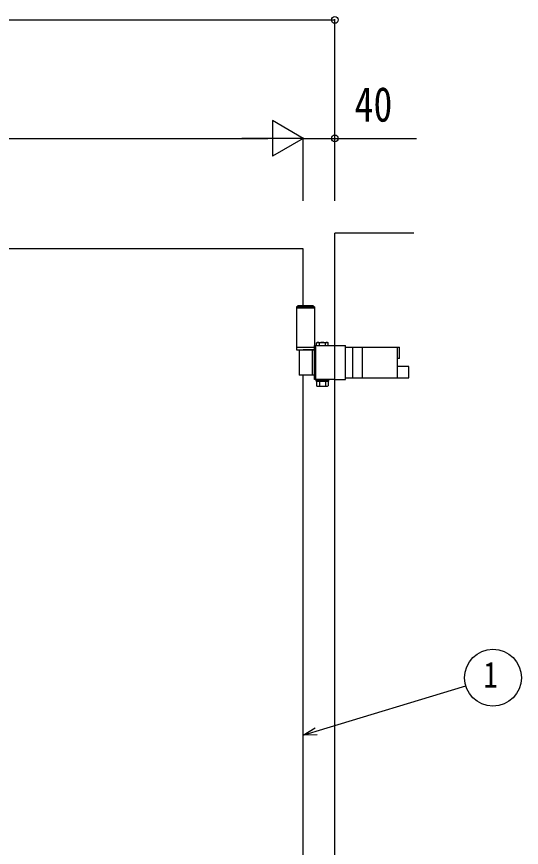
# Model space of a CAD drawing. Units: millimetres, scale not verified. Extents: x -4205 to 4205, y -2970 to 2970.
# Drawn here: x 378 to 1017, y 233 to 1285 of the extents above; entities that cross this region are included whole.
import ezdxf
from ezdxf.enums import TextEntityAlignment as Align

# ---------------------------------------------------------------- set-up
doc = ezdxf.new("R2010")
doc.units = ezdxf.units.MM
doc.header["$LTSCALE"] = 12
doc.layers.add('0-4_YKK_A1', color=4, linetype='Continuous')
doc.layers.add('0-5_YKK_D', color=6, linetype='Continuous')
doc.styles.add('ＭＳ ゴシック', font='')
doc.styles.get('ＭＳ ゴシック').set_extended_font_data('MS Gothic')

msp = doc.modelspace()

# ---------------------------------------------------------------- linework, layer by layer
at = {"layer": '0-4_YKK_A1'}
for p, q in [((781.02, -288.91), (781.02, 1011.09)), ((881.02, 1011.09), (781.02, 1011.09)), ((741.02, 919.09), (741.02, 991.09)), ((734.52, 919.09), (732.52, 917.09)), ((755.52, 917.09), (732.52, 917.09)), ((732.52, 917.09), (732.52, 863.09)), ((755.52, 916.09), (732.52, 916.09)), ((753.52, 919.09), (734.52, 919.09)), ((753.52, 919.09), (755.52, 917.09)), ((755.52, 863.09), (755.52, 917.09)), ((755.52, 866.09), (732.52, 866.09)), ((732.52, 863.09), (755.52, 863.09)), ((735.67, 863.09), (735.67, 831.09)), ((755.23, 863.09), (741.02, 863.09)), ((752.13, 863.09), (752.13, 831.09)), ((755.23, 868.64), (781.02, 868.64)), ((755.23, 825.54), (755.23, 868.64)), ((757.03, 867.14), (755.23, 867.14)), ((757.03, 827.04), (757.03, 867.14)), ((758.73, 872.64), (757.73, 872.06)), ((757.73, 868.64), (757.73, 872.06)), ((758.73, 872.64), (771.73, 872.64)), ((761.48, 868.64), (761.48, 872.06)), ((768.99, 868.64), (768.99, 872.06)), ((771.73, 872.64), (772.74, 872.06)), ((772.74, 868.64), (772.74, 872.06)), ((781.02, 868.64), (794.51, 868.64)), ((794.51, 825.54), (794.51, 868.64)), ((794.51, 866.59), (863.03, 866.59)), ((803.68, 827.59), (803.68, 866.59)), ((815.99, 827.59), (815.99, 866.59)), ((863.03, 852.09), (863.03, 866.59)), ((757.03, 847.59), (755.23, 847.59)), ((757.03, 846.59), (755.23, 846.59)), ((863.03, 852.09), (860.43, 852.09)), ((874.57, 842.09), (860.43, 842.09)), ((874.57, 827.59), (874.57, 842.09)), ((755.23, 831.09), (735.67, 831.09)), ((741.02, -80.91), (741.02, 831.09)), ((757.03, 827.04), (755.23, 827.04)), ((781.02, 825.54), (755.23, 825.54)), ((757.73, 823.54), (757.73, 817.62)), ((757.73, 823.54), (772.74, 823.54)), ((761.13, 823.54), (761.13, 825.54)), ((761.48, 823.54), (761.48, 817.62)), ((768.99, 823.54), (768.99, 817.62)), ((769.33, 823.54), (769.33, 825.54)), ((772.74, 823.54), (772.74, 817.62)), ((781.02, 825.54), (794.51, 825.54)), ((794.51, 827.59), (874.57, 827.59)), ((758.73, 817.04), (757.73, 817.62)), ((758.73, 817.04), (771.73, 817.04)), ((771.73, 817.04), (772.74, 817.62))]:
    msp.add_line(p, q, dxfattribs=at)
for points in [[(741.02, 991.09), (-58.98, 991.09), (-58.98, -208.91), (741.02, -208.91), (741.02, -168.91)], [(860.43, 827.59), (860.43, 852.09), (860.43, 866.59)]]:
    msp.add_lwpolyline(points, dxfattribs=at)
msp.add_lwpolyline([(757.53, 825.54), (772.93, 825.54), (772.93, 823.54), (757.53, 823.54)], close=True, dxfattribs=at)
for centre, radius, start, end in [((759.6, 869.32), 3.32, 55.61575, 124.38425), ((765.23, 860.22), 12.42, 72.41205, 107.58795), ((770.86, 869.32), 3.32, 55.61575, 124.38425), ((759.6, 820.36), 3.32, 235.61575, 304.38425), ((765.23, 829.46), 12.42, 252.41205, 287.58795), ((770.86, 820.36), 3.32, 235.61575, 304.38425)]:
    msp.add_arc(centre, radius, start, end, dxfattribs=at)
at = {"layer": '0-5_YKK_D'}
for p, q in [((-504.98, 1281.09), (781.02, 1281.09)), ((781.02, 1052.05), (781.02, 1282.09)), ((741.02, 1131.09), (702.05, 1153.59)), ((702.05, 1153.59), (702.05, 1108.59)), ((-13.98, 1131.09), (696.02, 1131.09)), ((741.02, 1131.09), (663.08, 1131.09)), ((741.02, 1131.09), (702.05, 1108.59)), ((741.02, 1052.05), (741.02, 1132.09)), ((741.02, 1052.05), (741.02, 1132.09)), ((781.02, 1052.05), (781.02, 1132.09))]:
    msp.add_line(p, q, dxfattribs=at)
for points in [[(741.02, 1131.09), (781.02, 1131.09), (884.42, 1131.09)], [(741.02, 375.09), (757.29, 380.02), (946.91, 437.44)], [(758.61, 375.66), (741.02, 375.09), (755.97, 384.38)]]:
    msp.add_lwpolyline(points, dxfattribs=at)
for centre, radius in [((781.02, 1281.09), 4.25), ((781.02, 1131.09), 4.25), ((981.39, 447.79), 36)]:
    msp.add_circle(centre, radius, dxfattribs=at)

# ---------------------------------------------------------------- texts
at = {"layer": '0-5_YKK_D', "style": 'ＭＳ ゴシック', "width": 0.8}
for s, height, p in [('40', 43.99, (806.02, 1139.09)), ('1', 32.99, (969.39, 425.29))]:
    msp.add_text(s, height=height, dxfattribs=at).set_placement(p, align=Align.BOTTOM_LEFT)

doc.saveas('drawing.dxf')
